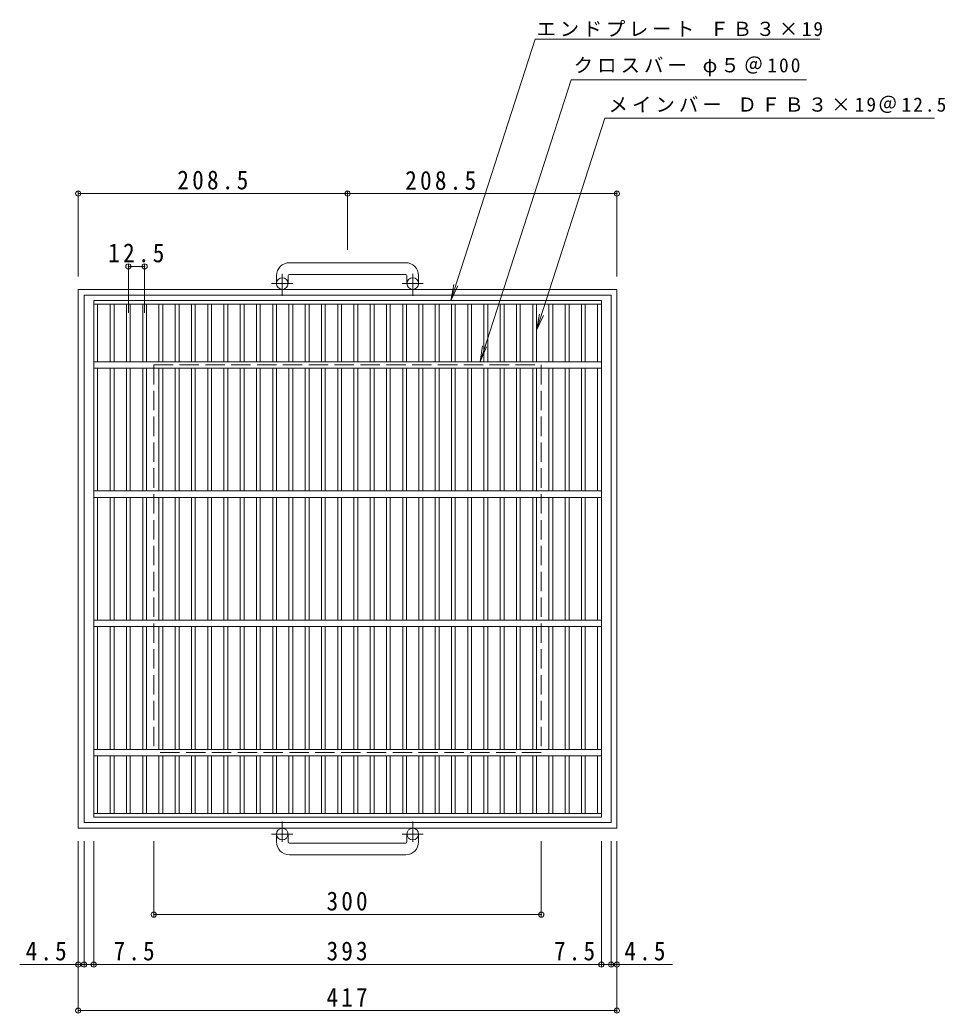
# Model space of a CAD drawing. Units: millimetres at full size, sheet at 1:5; some dimension numbers follow another scale. Extents: x -667 to 904, y -685 to 647.
# Drawn here: x -667 to 49, y -121 to 647 of the extents above; entities that cross this region are included whole.
import ezdxf

# ---------------------------------------------------------------- set-up
doc = ezdxf.new("R2010")
doc.units = ezdxf.units.MM
doc.header["$LTSCALE"] = 5
doc.header["$PDMODE"] = 32
doc.header["$PDSIZE"] = 4
doc.linetypes.add('CHAIN1', pattern=[8, 5, -1, 1, -1])
doc.linetypes.add('DASHED3', pattern=[4, 3, -1])
for name, color, linetype, lineweight in [('B-1', 2, 'Continuous', 9), ('B-2', 3, 'Continuous', 9), ('B-4', 7, 'Continuous', 9)]:
    doc.layers.add(name, color=color, linetype=linetype, lineweight=lineweight)
doc.styles.add('ＭＳ ゴシック', font='')
doc.styles.get('ＭＳ ゴシック').set_extended_font_data('MS Gothic')

msp = doc.modelspace()

# ---------------------------------------------------------------- linework, layer by layer
at = {"layer": 'B-1'}
for p, q in [((-368.502, 459.345), (-458.502, 459.345)), ((-468.502, 449.346), (-468.502, 443.246)), ((-459.503, 449.346), (-459.503, 443.246)), ((-458.502, 450.345), (-368.502, 450.345)), ((-367.502, 449.346), (-367.502, 443.246)), ((-358.502, 449.346), (-358.502, 443.246)), ((-622.002, 438.745), (-622.002, 21.745)), ((-205.002, 438.745), (-622.002, 438.745)), ((-617.502, 434.245), (-617.502, 26.245)), ((-209.502, 434.245), (-617.502, 434.245)), ((-209.502, 434.245), (-209.502, 26.245)), ((-209.502, 26.245), (-617.502, 26.245)), ((-468.502, 11.145), (-468.502, 17.245)), ((-459.503, 11.145), (-459.503, 17.245)), ((-367.502, 11.145), (-367.502, 17.245)), ((-358.502, 11.145), (-358.502, 17.245)), ((-458.502, 10.146), (-368.502, 10.146)), ((-368.502, 1.146), (-458.502, 1.146))]:
    msp.add_line(p, q, dxfattribs=at)
at = {"layer": 'B-1', "linetype": 'CHAIN1'}
for p, q in [((-464.002, 433.638), (-464.002, 450.736)), ((-363.002, 433.638), (-363.002, 450.736)), ((-455.839, 443.246), (-472.246, 443.246)), ((-354.839, 443.246), (-371.246, 443.246)), ((-464.002, 26.853), (-464.002, 11.255)), ((-363.002, 26.853), (-363.002, 11.255)), ((-455.839, 17.245), (-472.246, 17.245)), ((-354.839, 17.245), (-371.246, 17.245))]:
    msp.add_line(p, q, dxfattribs=at)
at = {"layer": 'B-1', "linetype": 'DASHED3'}
msp.add_line((-563.502, 380.245), (-563.502, 80.245), dxfattribs=at)
at = {"layer": 'B-1'}
msp.add_lwpolyline([(-205.002, 438.745), (-205.002, 21.745), (-622.002, 21.745)], dxfattribs=at)
at = {"layer": 'B-1', "linetype": 'DASHED3'}
msp.add_lwpolyline([(-563.502, 380.245), (-263.502, 380.245), (-263.502, 80.245), (-563.502, 80.245)], dxfattribs=at)
at = {"layer": 'B-1'}
for centre in [(-464.002, 443.246), (-363.002, 443.246), (-464.002, 17.245), (-363.002, 17.245)]:
    msp.add_circle(centre, 4.5, dxfattribs=at)
for centre, radius, start, end in [((-458.502, 449.346), 10, 90, 180), ((-368.502, 449.346), 10, 0, 90), ((-458.502, 449.346), 1, 90, 180), ((-368.502, 449.346), 1, 0, 90), ((-458.502, 11.145), 10, 180, 270), ((-458.502, 11.145), 1, 180, 270), ((-368.502, 11.145), 10, 270, 0), ((-368.502, 11.145), 1, 270, 0)]:
    msp.add_arc(centre, radius, start, end, dxfattribs=at)
at = {"layer": 'B-2'}
for p, q in [((-610.002, 430.245), (-610.002, 30.245)), ((-217.002, 427.246), (-610.002, 427.246)), ((-607.002, 382.745), (-607.002, 427.246)), ((-597.242, 427.246), (-597.242, 382.745)), ((-594.242, 427.246), (-594.242, 382.745)), ((-584.662, 427.246), (-584.662, 382.745)), ((-581.662, 427.246), (-581.662, 382.745)), ((-572.082, 427.246), (-572.082, 382.745)), ((-569.082, 427.246), (-569.082, 382.745)), ((-559.501, 427.246), (-559.501, 382.745)), ((-556.502, 427.246), (-556.502, 382.745)), ((-546.922, 427.246), (-546.922, 382.745)), ((-543.922, 427.246), (-543.922, 382.745)), ((-534.342, 427.246), (-534.342, 382.745)), ((-531.342, 427.246), (-531.342, 382.745)), ((-521.762, 427.246), (-521.762, 382.745)), ((-518.762, 427.246), (-518.762, 382.745)), ((-509.182, 427.246), (-509.182, 382.745)), ((-506.182, 427.246), (-506.182, 382.745)), ((-496.602, 427.246), (-496.602, 382.745)), ((-493.602, 427.246), (-493.602, 382.745)), ((-484.022, 427.246), (-484.022, 382.745)), ((-481.022, 427.246), (-481.022, 382.745)), ((-471.442, 427.246), (-471.442, 382.745)), ((-468.442, 427.246), (-468.442, 382.745)), ((-458.862, 427.246), (-458.862, 382.745)), ((-455.861, 427.246), (-455.861, 382.745)), ((-446.282, 427.246), (-446.282, 382.745)), ((-443.281, 427.246), (-443.281, 382.745)), ((-433.702, 427.246), (-433.702, 382.745)), ((-430.701, 427.246), (-430.701, 382.745)), ((-421.122, 427.246), (-421.122, 382.745)), ((-418.121, 427.246), (-418.121, 382.745)), ((-408.542, 427.246), (-408.542, 382.745)), ((-405.542, 427.246), (-405.542, 382.745)), ((-395.962, 427.246), (-395.962, 382.745)), ((-392.962, 427.246), (-392.962, 382.745)), ((-383.382, 427.246), (-383.382, 382.745)), ((-380.382, 427.246), (-380.382, 382.745)), ((-370.802, 427.246), (-370.802, 382.745)), ((-367.802, 427.246), (-367.802, 382.745)), ((-358.221, 427.246), (-358.221, 382.745)), ((-355.222, 427.246), (-355.222, 382.745)), ((-345.642, 427.246), (-345.642, 382.745)), ((-342.642, 427.246), (-342.642, 382.745)), ((-333.062, 427.246), (-333.062, 382.745)), ((-330.062, 427.246), (-330.062, 382.745)), ((-320.481, 427.246), (-320.481, 382.745)), ((-317.481, 427.246), (-317.481, 382.745)), ((-307.901, 427.246), (-307.901, 382.745)), ((-304.901, 427.246), (-304.901, 382.745)), ((-295.321, 427.246), (-295.321, 382.745)), ((-292.321, 427.246), (-292.321, 382.745)), ((-282.742, 427.246), (-282.742, 382.745)), ((-279.742, 427.246), (-279.742, 382.745)), ((-270.162, 427.246), (-270.162, 382.745)), ((-267.162, 427.246), (-267.162, 382.745)), ((-257.582, 427.246), (-257.582, 382.745)), ((-254.582, 427.246), (-254.582, 382.745)), ((-245.002, 427.246), (-245.002, 382.745)), ((-242.001, 427.246), (-242.001, 382.745)), ((-232.422, 427.246), (-232.422, 382.745)), ((-229.421, 427.246), (-229.421, 382.745)), ((-220.002, 427.246), (-220.002, 382.745)), ((-610.002, 382.745), (-217.002, 382.745)), ((-610.002, 377.745), (-217.002, 377.745)), ((-607.002, 282.745), (-607.002, 377.745)), ((-597.242, 377.745), (-597.242, 282.745)), ((-594.242, 377.745), (-594.242, 282.745)), ((-584.662, 377.745), (-584.662, 282.745)), ((-581.662, 377.745), (-581.662, 282.745)), ((-572.082, 377.745), (-572.082, 282.745)), ((-569.082, 377.745), (-569.082, 282.745)), ((-559.501, 377.745), (-559.501, 282.745)), ((-556.502, 377.745), (-556.502, 282.745)), ((-546.922, 377.745), (-546.922, 282.745)), ((-543.922, 377.745), (-543.922, 282.745)), ((-534.342, 377.745), (-534.342, 282.745)), ((-531.342, 377.745), (-531.342, 282.745)), ((-521.762, 377.745), (-521.762, 282.745)), ((-518.762, 377.745), (-518.762, 282.745)), ((-509.182, 377.745), (-509.182, 282.745)), ((-506.182, 377.745), (-506.182, 282.745)), ((-496.602, 377.745), (-496.602, 282.745)), ((-493.602, 377.745), (-493.602, 282.745)), ((-484.022, 377.745), (-484.022, 282.745)), ((-481.022, 377.745), (-481.022, 282.745)), ((-471.442, 377.745), (-471.442, 282.745)), ((-468.442, 377.745), (-468.442, 282.745)), ((-458.862, 377.745), (-458.862, 282.745)), ((-455.861, 377.745), (-455.861, 282.745)), ((-446.282, 377.745), (-446.282, 282.745)), ((-443.281, 377.745), (-443.281, 282.745)), ((-433.702, 377.745), (-433.702, 282.745)), ((-430.701, 377.745), (-430.701, 282.745)), ((-421.122, 377.745), (-421.122, 282.745)), ((-418.121, 377.745), (-418.121, 282.745)), ((-408.542, 377.745), (-408.542, 282.745)), ((-405.542, 377.745), (-405.542, 282.745)), ((-395.962, 377.745), (-395.962, 282.745)), ((-392.962, 377.745), (-392.962, 282.745)), ((-383.382, 377.745), (-383.382, 282.745)), ((-380.382, 377.745), (-380.382, 282.745)), ((-370.802, 377.745), (-370.802, 282.745)), ((-367.802, 377.745), (-367.802, 282.745)), ((-358.221, 377.745), (-358.221, 282.745)), ((-355.222, 377.745), (-355.222, 282.745)), ((-345.642, 377.745), (-345.642, 282.745)), ((-342.642, 377.745), (-342.642, 282.745)), ((-333.062, 377.745), (-333.062, 282.745)), ((-330.062, 377.745), (-330.062, 282.745)), ((-320.481, 377.745), (-320.481, 282.745)), ((-317.481, 377.745), (-317.481, 282.745)), ((-307.901, 377.745), (-307.901, 282.745)), ((-304.901, 377.745), (-304.901, 282.745)), ((-295.321, 377.745), (-295.321, 282.745)), ((-292.321, 377.745), (-292.321, 282.745)), ((-282.742, 377.745), (-282.742, 282.745)), ((-279.742, 377.745), (-279.742, 282.745)), ((-270.162, 377.745), (-270.162, 282.745)), ((-267.162, 377.745), (-267.162, 282.745)), ((-257.582, 377.745), (-257.582, 282.745)), ((-254.582, 377.745), (-254.582, 282.745)), ((-245.002, 377.745), (-245.002, 282.745)), ((-242.001, 377.745), (-242.001, 282.745)), ((-232.422, 377.745), (-232.422, 282.745)), ((-229.421, 377.745), (-229.421, 282.745)), ((-220.002, 377.745), (-220.002, 282.745)), ((-610.002, 282.745), (-217.002, 282.745)), ((-610.002, 277.746), (-217.002, 277.746)), ((-607.002, 182.745), (-607.002, 277.746)), ((-597.242, 277.746), (-597.242, 182.745)), ((-594.242, 277.746), (-594.242, 182.745)), ((-584.662, 277.746), (-584.662, 182.745)), ((-581.662, 277.746), (-581.662, 182.745)), ((-572.082, 277.746), (-572.082, 182.745)), ((-569.082, 277.746), (-569.082, 182.745)), ((-559.501, 277.746), (-559.501, 182.745)), ((-556.502, 277.746), (-556.502, 182.745)), ((-546.922, 277.746), (-546.922, 182.745)), ((-543.922, 277.746), (-543.922, 182.745)), ((-534.342, 277.746), (-534.342, 182.745)), ((-531.342, 277.746), (-531.342, 182.745)), ((-521.762, 277.746), (-521.762, 182.745)), ((-518.762, 277.746), (-518.762, 182.745)), ((-509.182, 277.746), (-509.182, 182.745)), ((-506.182, 277.746), (-506.182, 182.745)), ((-496.602, 277.746), (-496.602, 182.745)), ((-493.602, 277.746), (-493.602, 182.745)), ((-484.022, 277.746), (-484.022, 182.745)), ((-481.022, 277.746), (-481.022, 182.745)), ((-471.442, 277.746), (-471.442, 182.745)), ((-468.442, 277.746), (-468.442, 182.745)), ((-458.862, 277.746), (-458.862, 182.745)), ((-455.861, 277.746), (-455.861, 182.745)), ((-446.282, 277.746), (-446.282, 182.745)), ((-443.281, 277.746), (-443.281, 182.745)), ((-433.702, 277.746), (-433.702, 182.745)), ((-430.701, 277.746), (-430.701, 182.745)), ((-421.122, 277.746), (-421.122, 182.745)), ((-418.121, 277.746), (-418.121, 182.745)), ((-408.542, 277.746), (-408.542, 182.745)), ((-405.542, 277.746), (-405.542, 182.745)), ((-395.962, 277.746), (-395.962, 182.745)), ((-392.962, 277.746), (-392.962, 182.745)), ((-383.382, 277.746), (-383.382, 182.745)), ((-380.382, 277.746), (-380.382, 182.745)), ((-370.802, 277.746), (-370.802, 182.745)), ((-367.802, 277.746), (-367.802, 182.745)), ((-358.221, 277.746), (-358.221, 182.745)), ((-355.222, 277.746), (-355.222, 182.745)), ((-345.642, 277.746), (-345.642, 182.745)), ((-342.642, 277.746), (-342.642, 182.745)), ((-333.062, 277.746), (-333.062, 182.745)), ((-330.062, 277.746), (-330.062, 182.745)), ((-320.481, 277.746), (-320.481, 182.745)), ((-317.481, 277.746), (-317.481, 182.745)), ((-307.901, 277.746), (-307.901, 182.745)), ((-304.901, 277.746), (-304.901, 182.745)), ((-295.321, 277.746), (-295.321, 182.745)), ((-292.321, 277.746), (-292.321, 182.745)), ((-282.742, 277.746), (-282.742, 182.745)), ((-279.742, 277.746), (-279.742, 182.745)), ((-270.162, 277.746), (-270.162, 182.745)), ((-267.162, 277.746), (-267.162, 182.745)), ((-257.582, 277.746), (-257.582, 182.745)), ((-254.582, 277.746), (-254.582, 182.745)), ((-245.002, 277.746), (-245.002, 182.745)), ((-242.001, 277.746), (-242.001, 182.745)), ((-232.422, 277.746), (-232.422, 182.745)), ((-229.421, 277.746), (-229.421, 182.745)), ((-220.002, 277.746), (-220.002, 182.745)), ((-610.002, 182.745), (-217.002, 182.745)), ((-610.002, 177.745), (-217.002, 177.745)), ((-607.002, 82.745), (-607.002, 177.745)), ((-597.242, 177.745), (-597.242, 82.745)), ((-594.242, 177.745), (-594.242, 82.745)), ((-584.662, 177.745), (-584.662, 82.745)), ((-581.662, 177.745), (-581.662, 82.745)), ((-572.082, 177.745), (-572.082, 82.745)), ((-569.082, 177.745), (-569.082, 82.745)), ((-559.501, 177.745), (-559.501, 82.745)), ((-556.502, 177.745), (-556.502, 82.745)), ((-546.922, 177.745), (-546.922, 82.745)), ((-543.922, 177.745), (-543.922, 82.745)), ((-534.342, 177.745), (-534.342, 82.745)), ((-531.342, 177.745), (-531.342, 82.745)), ((-521.762, 177.745), (-521.762, 82.745)), ((-518.762, 177.745), (-518.762, 82.745)), ((-509.182, 177.745), (-509.182, 82.745)), ((-506.182, 177.745), (-506.182, 82.745)), ((-496.602, 177.745), (-496.602, 82.745)), ((-493.602, 177.745), (-493.602, 82.745)), ((-484.022, 177.745), (-484.022, 82.745)), ((-481.022, 177.745), (-481.022, 82.745)), ((-471.442, 177.745), (-471.442, 82.745)), ((-468.442, 177.745), (-468.442, 82.745)), ((-458.862, 177.745), (-458.862, 82.745)), ((-455.861, 177.745), (-455.861, 82.745)), ((-446.282, 177.745), (-446.282, 82.745)), ((-443.281, 177.745), (-443.281, 82.745)), ((-433.702, 177.745), (-433.702, 82.745)), ((-430.701, 177.745), (-430.701, 82.745)), ((-421.122, 177.745), (-421.122, 82.745)), ((-418.121, 177.745), (-418.121, 82.745)), ((-408.542, 177.745), (-408.542, 82.745)), ((-405.542, 177.745), (-405.542, 82.745)), ((-395.962, 177.745), (-395.962, 82.745)), ((-392.962, 177.745), (-392.962, 82.745)), ((-383.382, 177.745), (-383.382, 82.745)), ((-380.382, 177.745), (-380.382, 82.745)), ((-370.802, 177.745), (-370.802, 82.745)), ((-367.802, 177.745), (-367.802, 82.745)), ((-358.221, 177.745), (-358.221, 82.745)), ((-355.222, 177.745), (-355.222, 82.745)), ((-345.642, 177.745), (-345.642, 82.745)), ((-342.642, 177.745), (-342.642, 82.745)), ((-333.062, 177.745), (-333.062, 82.745)), ((-330.062, 177.745), (-330.062, 82.745)), ((-320.481, 177.745), (-320.481, 82.745)), ((-317.481, 177.745), (-317.481, 82.745)), ((-307.901, 177.745), (-307.901, 82.745)), ((-304.901, 177.745), (-304.901, 82.745)), ((-295.321, 177.745), (-295.321, 82.745)), ((-292.321, 177.745), (-292.321, 82.745)), ((-282.742, 177.745), (-282.742, 82.745)), ((-279.742, 177.745), (-279.742, 82.745)), ((-270.162, 177.745), (-270.162, 82.745)), ((-267.162, 177.745), (-267.162, 82.745)), ((-257.582, 177.745), (-257.582, 82.745)), ((-254.582, 177.745), (-254.582, 82.745)), ((-245.002, 177.745), (-245.002, 82.745)), ((-242.001, 177.745), (-242.001, 82.745)), ((-232.422, 177.745), (-232.422, 82.745)), ((-229.421, 177.745), (-229.421, 82.745)), ((-220.002, 177.745), (-220.002, 82.745)), ((-610.002, 82.745), (-217.002, 82.745)), ((-610.002, 77.745), (-217.002, 77.745)), ((-607.002, 77.745), (-607.002, 33.246)), ((-597.242, 77.745), (-597.242, 33.246)), ((-594.242, 77.745), (-594.242, 33.246)), ((-584.662, 77.745), (-584.662, 33.246)), ((-581.662, 77.745), (-581.662, 33.246)), ((-572.082, 77.745), (-572.082, 33.246)), ((-569.082, 77.745), (-569.082, 33.246)), ((-559.501, 77.745), (-559.501, 33.246)), ((-556.502, 77.745), (-556.502, 33.246)), ((-546.922, 77.745), (-546.922, 33.246)), ((-543.922, 77.745), (-543.922, 33.246)), ((-534.342, 77.745), (-534.342, 33.246)), ((-531.342, 77.745), (-531.342, 33.246)), ((-521.762, 77.745), (-521.762, 33.246)), ((-518.762, 77.745), (-518.762, 33.246)), ((-509.182, 77.745), (-509.182, 33.246)), ((-506.182, 77.745), (-506.182, 33.246)), ((-496.602, 77.745), (-496.602, 33.246)), ((-493.602, 77.745), (-493.602, 33.246)), ((-484.022, 77.745), (-484.022, 33.246)), ((-481.022, 77.745), (-481.022, 33.246)), ((-471.442, 77.745), (-471.442, 33.246)), ((-468.442, 77.745), (-468.442, 33.246)), ((-458.862, 77.745), (-458.862, 33.246)), ((-455.861, 77.745), (-455.861, 33.246)), ((-446.282, 77.745), (-446.282, 33.246)), ((-443.281, 77.745), (-443.281, 33.246)), ((-433.702, 77.745), (-433.702, 33.246)), ((-430.701, 77.745), (-430.701, 33.246)), ((-421.122, 77.745), (-421.122, 33.246)), ((-418.121, 77.745), (-418.121, 33.246)), ((-408.542, 77.745), (-408.542, 33.246)), ((-405.542, 77.745), (-405.542, 33.246)), ((-395.962, 77.745), (-395.962, 33.246)), ((-392.962, 77.745), (-392.962, 33.246)), ((-383.382, 77.745), (-383.382, 33.246)), ((-380.382, 77.745), (-380.382, 33.246)), ((-370.802, 77.745), (-370.802, 33.246)), ((-367.802, 77.745), (-367.802, 33.246)), ((-358.221, 77.745), (-358.221, 33.246)), ((-355.222, 77.745), (-355.222, 33.246)), ((-345.642, 77.745), (-345.642, 33.246)), ((-342.642, 77.745), (-342.642, 33.246)), ((-333.062, 77.745), (-333.062, 33.246)), ((-330.062, 77.745), (-330.062, 33.246)), ((-320.481, 77.745), (-320.481, 33.246)), ((-317.481, 77.745), (-317.481, 33.246)), ((-307.901, 77.745), (-307.901, 33.246)), ((-304.901, 77.745), (-304.901, 33.246)), ((-295.321, 77.745), (-295.321, 33.246)), ((-292.321, 77.745), (-292.321, 33.246)), ((-282.742, 77.745), (-282.742, 33.246)), ((-279.742, 77.745), (-279.742, 33.246)), ((-270.162, 77.745), (-270.162, 33.246)), ((-267.162, 77.745), (-267.162, 33.246)), ((-257.582, 77.745), (-257.582, 33.246)), ((-254.582, 77.745), (-254.582, 33.246)), ((-245.002, 77.745), (-245.002, 33.246)), ((-242.001, 77.745), (-242.001, 33.246)), ((-232.422, 77.745), (-232.422, 33.246)), ((-229.421, 77.745), (-229.421, 33.246)), ((-220.002, 77.745), (-220.002, 33.246)), ((-217.002, 33.246), (-610.002, 33.246)), ((-217.002, 30.245), (-610.002, 30.245))]:
    msp.add_line(p, q, dxfattribs=at)
msp.add_lwpolyline([(-217.002, 30.245), (-217.002, 430.245), (-610.002, 430.245)], dxfattribs=at)
at = {"layer": 'B-4'}
for p, q in [((-268.287, 632.387), (-333.567, 430.245)), ((-268.287, 632.387), (-47.837, 632.387)), ((-240.343, 600.861), (-310.845, 382.745)), ((-240.343, 600.861), (-58.224, 600.861)), ((-214.323, 571.305), (41.007, 571.305)), ((-622.002, 514.36), (-622.002, 448.745)), ((-622.002, 512.86), (-413.502, 512.86)), ((-413.502, 514.36), (-413.502, 469.345)), ((-413.502, 512.86), (-205.002, 512.86)), ((-205.002, 514.36), (-205.002, 448.745)), ((-583.162, 420.597), (-583.162, 457.969)), ((-583.162, 456.469), (-570.582, 456.469)), ((-570.582, 420.597), (-570.582, 457.969)), ((-333.567, 430.245), (-331.268, 442.532)), ((-333.567, 430.245), (-328.166, 441.518)), ((-267.162, 407.223), (-261.76, 418.495)), ((-310.845, 382.745), (-308.96, 395.102)), ((-310.845, 382.745), (-305.826, 394.194)), ((-622.002, -120.854), (-622.002, 11.745)), ((-617.502, -85.247), (-617.502, 11.745)), ((-610.002, -85.247), (-610.002, 11.745)), ((-563.502, -46.64), (-563.502, 11.745)), ((-263.502, -46.64), (-263.502, 11.745)), ((-217.002, -85.247), (-217.002, 11.745)), ((-209.502, -85.247), (-209.502, 11.745)), ((-205.002, -120.854), (-205.002, 11.745)), ((-563.502, -45.14), (-263.502, -45.14)), ((-667.17, -83.747), (-617.502, -83.747)), ((-217.002, -83.747), (-209.502, -83.747)), ((-209.502, -83.747), (-161.874, -83.747)), ((-622.002, -119.354), (-205.002, -119.354))]:
    msp.add_line(p, q, dxfattribs=at)
for points in [[(-214.323, 571.305), (-267.162, 407.223), (-264.862, 419.509)], [(-617.502, -83.747), (-610.002, -83.747), (-217.002, -83.747)]]:
    msp.add_lwpolyline(points, dxfattribs=at)
for p in [(-622.002, 512.86), (-413.502, 512.86), (-205.002, 512.86), (-583.162, 456.469), (-570.582, 456.469), (-563.502, -45.14), (-263.502, -45.14), (-622.002, -83.747), (-617.502, -83.747), (-610.002, -83.747), (-217.002, -83.747), (-209.502, -83.747), (-205.002, -83.747), (-622.002, -119.354), (-205.002, -119.354)]:
    msp.add_point(p, dxfattribs=at)

# ---------------------------------------------------------------- texts
at = {"layer": 'B-4', "char_height": 11, "attachment_point": 7, "style": 'ＭＳ ゴシック'}
for s, insert in [('\\T1.19;エンドプレート\\~ＦＢ３×19', (-267.078, 634.177)), ('\\T1.21;クロスバー\\~φ５＠100\\~', (-238.439, 603.687)), ('\\T1.21;メインバー\\~ＤＦＢ３×19＠12.5', (-211.452, 575.22))]:
    msp.add_mtext(s, dxfattribs=dict(at, insert=insert))
at = {"layer": 'B-4', "color": 2, "char_height": 14.66, "attachment_point": 7, "style": 'ＭＳ ゴシック'}
for s, insert in [('\\T1.28;\\W0.9;208.5', (-545.252, 515.86)), ('\\T1.28;\\W0.9;208.5', (-368.856, 515.543)), ('\\T1.28;\\W0.9;12.5', (-598.747, 459.469)), ('\\T1.27;\\W0.9;300', (-429.752, -42.14)), ('\\T1.27;\\W0.9;4.5', (-662.688, -80.747)), ('\\T1.27;\\W0.9;7.5', (-594.61, -80.747)), ('\\T1.27;\\W0.9;393', (-429.752, -80.747)), ('\\T1.27;\\W0.9;7.5', (-253.627, -80.747)), ('\\T1.27;\\W0.9;4.5', (-199.164, -80.747)), ('\\T1.27;\\W0.9;417', (-429.752, -116.354))]:
    msp.add_mtext(s, dxfattribs=dict(at, insert=insert))

doc.saveas('drawing.dxf')
